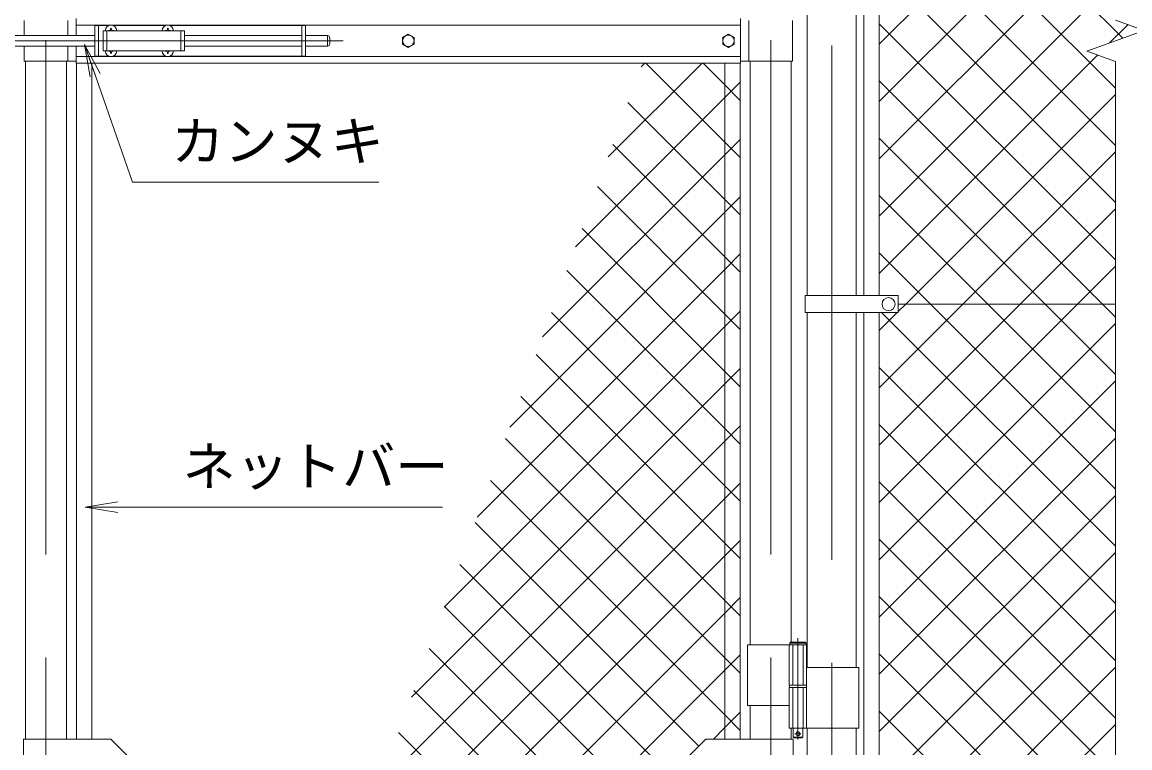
# Model space of a CAD drawing. Units: millimetres, scale not verified. Extents: x -4200 to 4200, y -2970 to 2970.
# Drawn here: x 1243 to 2610, y -236 to 660 of the extents above; entities that cross this region are included whole.
import ezdxf
from ezdxf.enums import TextEntityAlignment as Align

# ---------------------------------------------------------------- set-up
doc = ezdxf.new("R2010")
doc.units = ezdxf.units.MM
doc.header["$LTSCALE"] = 20
doc.linetypes.add('DASHED', pattern=[7.5, 6, -1.5])
doc.linetypes.add('USER1', pattern=[50.8, 31.75, -6.35, 6.35, -6.35])
for name, color, linetype, lineweight in [('0-1_D-STR-TXT', 7, 'Continuous', 9), ('0-2_D-BMK', 2, 'USER1', 13), ('0-3_D-STR1', 1, 'Continuous', 18), ('0-4_D-STR3', 3, 'Continuous', 13), ('0-5_D-STR-DIM', 7, 'Continuous', 9), ('0-6_0', 3, 'Continuous', 18), ('0-7_D-STR2', 7, 'Continuous', 9)]:
    doc.layers.add(name, color=color, linetype=linetype, lineweight=lineweight)
doc.styles.add('ＭＳ ゴシック', font='')
doc.styles.get('ＭＳ ゴシック').set_extended_font_data('MS Gothic')

# ---------------------------------------------------------------- blocks, each defined once
blk = doc.blocks.new('_Open')
at = {"layer": '0-6_0', "color": 7, "lineweight": 9}
blk.add_line((-20, 3.33), (0, 0), dxfattribs=at)
blk.add_lwpolyline([(-20, -3.33), (0, 0), (-20, 0)], dxfattribs=at)

msp = doc.modelspace()

# ---------------------------------------------------------------- linework, layer by layer
at = {"layer": '0-1_D-STR-TXT'}
msp.add_line((1761.81, 60.91), (1323.22, 60.91), dxfattribs=at)
msp.add_lwpolyline([(1683.33, 462.15), (1379.37, 462.15), (1321.01, 630.18)], dxfattribs=at)
at = {"layer": '0-2_D-BMK'}
for p, q in [((1272.71, 1653.33), (1272.71, -385.07)), ((2166.91, 1653.33), (2166.91, -385.07)), ((2242.31, 1646.83), (2242.31, -469.81)), ((1014.84, 636.59), (1639.29, 636.59)), ((2200.47, -100.99), (2200.47, -225.87)), ((2196.85, -218.91), (2204.1, -218.91))]:
    msp.add_line(p, q, dxfattribs=at)
at = {"layer": '0-3_D-STR1'}
for p, q in [((2212.06, 951.09), (2212.06, 322.09)), ((2272.56, 951.09), (2272.56, 322.09)), ((1247.31, 611.59), (1247.31, -225.36)), ((1298.11, 611.59), (1298.11, -225.36)), ((2141.51, 611.59), (2141.51, -108.91)), ((2192.31, 611.59), (2192.31, -105.91)), ((2212.06, 301.09), (2212.06, -136.91)), ((2272.56, 301.09), (2272.56, -136.91)), ((2141.51, -183.91), (2141.51, -225.36)), ((2192.31, -211.91), (2192.31, -225.36)), ((2212.06, -211.91), (2212.06, -274.71)), ((2272.56, -211.91), (2272.56, -274.71))]:
    msp.add_line(p, q, dxfattribs=at)
at = {"layer": '0-4_D-STR3'}
for p, q in [((2281.66, 322.09), (2281.66, 951.09)), ((2300.66, 322.09), (2300.66, 951.09)), ((1245.71, 661.59), (1245.71, 643.09)), ((1299.71, 661.59), (1299.71, 643.09)), ((1309.81, 643.09), (1309.81, 664.09)), ((1309.81, 656.09), (2129.81, 656.09)), ((2129.81, 609.09), (2129.81, 664.09)), ((2139.91, 661.59), (2139.91, 611.59)), ((2193.91, 661.59), (2193.91, 611.59)), ((1152.16, 643.09), (1332.96, 643.09)), ((1332.96, 655.59), (1332.96, 617.59)), ((1332.96, 655.59), (1350.36, 655.59)), ((1337.46, 655.59), (1337.46, 617.59)), ((1343.46, 649.09), (1343.46, 624.09)), ((1343.46, 649.09), (1443.46, 649.09)), ((1351.11, 649.51), (1349.81, 649.49)), ((1349.81, 649.49), (1349.81, 649.09)), ((1352.57, 652.24), (1352.54, 650.95)), ((1352.57, 652.24), (1353.36, 652.24)), ((1353.36, 652.24), (1353.38, 650.95)), ((1355.56, 655.59), (1420.36, 655.59)), ((1421.11, 649.51), (1419.81, 649.49)), ((1419.81, 649.49), (1419.81, 649.09)), ((1422.57, 652.24), (1422.54, 650.95)), ((1422.57, 652.24), (1423.36, 652.24)), ((1423.36, 652.24), (1423.38, 650.95)), ((1424.81, 649.51), (1426.11, 649.49)), ((1425.56, 655.59), (1592.96, 655.59)), ((1426.11, 649.49), (1426.11, 649.09)), ((1443.46, 649.09), (1443.46, 624.09)), ((1443.46, 643.09), (1588.46, 643.09)), ((1588.46, 655.59), (1588.46, 617.59)), ((1592.96, 655.59), (1592.96, 617.59)), ((1592.96, 643.09), (1619.96, 643.09)), ((1619.96, 643.09), (1619.96, 630.09)), ((1152.16, 630.09), (1332.96, 630.09)), ((1245.71, 630.09), (1245.71, 611.59)), ((1299.71, 630.09), (1299.71, 611.59)), ((1309.81, 609.09), (1309.81, 630.09)), ((1443.46, 630.09), (1588.46, 630.09)), ((1592.96, 630.09), (1619.96, 630.09)), ((1622.96, 640.09), (1622.96, 633.09)), ((1309.81, 617.09), (2129.81, 617.09)), ((1332.96, 617.59), (1350.36, 617.59)), ((1343.46, 624.09), (1443.46, 624.09)), ((1349.81, 623.7), (1349.81, 624.09)), ((1351.11, 623.68), (1349.81, 623.7)), ((1352.57, 620.94), (1352.54, 622.24)), ((1352.57, 620.94), (1353.36, 620.94)), ((1353.36, 620.94), (1353.38, 622.24)), ((1354.81, 623.68), (1356.11, 623.7)), ((1355.56, 617.59), (1420.36, 617.59)), ((1356.11, 623.7), (1356.11, 624.09)), ((1419.81, 623.7), (1419.81, 624.09)), ((1421.11, 623.68), (1419.81, 623.7)), ((1422.57, 620.94), (1422.54, 622.24)), ((1422.57, 620.94), (1423.36, 620.94)), ((1423.36, 620.94), (1423.38, 622.24)), ((1424.81, 623.68), (1426.11, 623.7)), ((1425.56, 617.59), (1592.96, 617.59)), ((1426.11, 623.7), (1426.11, 624.09)), ((1245.71, 611.59), (1309.81, 611.59)), ((1309.81, 609.09), (2129.81, 609.09)), ((1310.21, 609.09), (1310.21, -225.36)), ((1329.21, 609.09), (1329.21, -225.36)), ((2110.41, 609.09), (2110.41, -225.36)), ((2129.41, 609.09), (2129.41, -225.36)), ((2193.91, 611.59), (2129.81, 611.59)), ((2209.51, 322.09), (2209.51, 301.09)), ((2209.51, 322.09), (2324.31, 322.09)), ((2324.31, 322.09), (2324.31, 301.09)), ((2209.51, 301.09), (2324.31, 301.09)), ((2281.66, -274.71), (2281.66, 301.09)), ((2300.66, -275.28), (2300.66, 301.09)), ((2592.31, 311.59), (2324.31, 311.59)), ((2138.36, -108.91), (2138.36, -183.91)), ((2138.36, -108.91), (2211.27, -108.91)), ((2189.67, -108.91), (2189.67, -158.91)), ((2210.47, -106.91), (2190.47, -106.91)), ((2191.47, -105.91), (2209.47, -105.91)), ((2210.47, -106.91), (2209.47, -105.91)), ((2210.47, -106.91), (2210.47, -108.91)), ((2211.27, -108.91), (2211.27, -158.91)), ((2211.27, -136.91), (2275.61, -136.91)), ((2275.61, -136.91), (2275.61, -211.91)), ((2189.67, -158.91), (2211.27, -158.91)), ((2189.67, -161.91), (2211.27, -161.91)), ((2189.67, -161.91), (2189.67, -211.91)), ((2189.97, -158.91), (2189.97, -161.91)), ((2189.97, -161.91), (2210.97, -161.91)), ((2210.97, -158.91), (2210.97, -161.91)), ((2211.27, -161.91), (2211.27, -211.91)), ((2138.36, -183.91), (2189.56, -183.91)), ((2189.67, -211.91), (2275.61, -211.91)), ((2194.47, -211.91), (2194.47, -222.91)), ((1245.01, -265.36), (1245.01, -225.36)), ((2195.47, -223.91), (2194.47, -222.91)), ((2194.61, -265.36), (2194.61, -225.36)), ((2195.47, -223.91), (2205.47, -223.91)), ((2205.47, -223.91), (2206.47, -222.91))]:
    msp.add_line(p, q, dxfattribs=at)
at = {"layer": '0-4_D-STR3', "linetype": 'DASHED'}
for p, q in [((1347.96, 649.09), (1347.96, 624.09)), ((1438.96, 649.09), (1438.96, 624.09)), ((2194.17, -108.91), (2194.17, -158.91)), ((2206.77, -108.91), (2206.77, -158.91)), ((2194.17, -161.91), (2194.17, -211.91)), ((2206.77, -161.91), (2206.77, -211.91))]:
    msp.add_line(p, q, dxfattribs=at)
at = {"layer": '0-4_D-STR3'}
for points in [[(1354.81, 649.51), (1356.11, 649.49), (1356.11, 649.09)], [(2191.47, -105.91), (2190.47, -106.91), (2190.47, -108.91)], [(2206.47, -211.91), (2206.47, -222.91), (2194.47, -222.91)], [(1245.01, -225.36), (1352.71, -225.36), (1402.71, -275.36)], [(2194.61, -225.36), (2086.91, -225.36), (2036.91, -275.36)]]:
    msp.add_lwpolyline(points, dxfattribs=at)
for points in [[(1719.81, 644.69), (1712.8, 640.64), (1712.8, 632.54), (1719.81, 628.49), (1726.83, 632.54), (1726.83, 640.64)], [(2114.81, 644.69), (2107.8, 640.64), (2107.8, 632.54), (2114.81, 628.49), (2121.83, 632.54), (2121.83, 640.64)]]:
    msp.add_lwpolyline(points, close=True, dxfattribs=at)
for centre, radius in [((1719.81, 636.59), 7.03), ((2114.81, 636.59), 7.03), ((2312.31, 311.59), 8), ((2200.47, -218.91), 2.5)]:
    msp.add_circle(centre, radius, dxfattribs=at)
for centre, radius, start, end in [((1352.96, 649.09), 7, 0, 180), ((1422.96, 649.09), 7, 0, 180), ((1351.06, 651), 1.49, 270, 0), ((1354.87, 651), 1.49, 180, 270), ((1421.06, 651), 1.49, 270, 0), ((1424.87, 651), 1.49, 180, 270), ((1619.96, 640.09), 3, 0, 90), ((1619.96, 633.09), 3, 270, 0), ((1352.96, 624.09), 7, 180, 0), ((1351.06, 622.19), 1.49, 0, 90), ((1354.87, 622.19), 1.49, 90, 180), ((1422.96, 624.09), 7, 180, 0), ((1421.06, 622.19), 1.49, 0, 90), ((1424.87, 622.19), 1.49, 90, 180)]:
    msp.add_arc(centre, radius, start, end, dxfattribs=at)
at = {"layer": '0-5_D-STR-DIM'}
for p, q in [((2627.55, 649.42), (2592.31, 662.25)), ((2557.07, 623.77), (2627.55, 649.42)), ((2592.31, 610.94), (2557.07, 623.77)), ((2592.31, -481.41), (2592.31, 610.94))]:
    msp.add_line(p, q, dxfattribs=at)
at = {"layer": '0-7_D-STR2'}
for p, q in [((2601.37, 639.89), (2300.66, 940.59)), ((2300.66, 632.35), (2592.31, 924)), ((2592.31, 578.23), (2300.66, 869.88)), ((2300.66, 561.64), (2592.31, 853.29)), ((2592.31, 507.52), (2300.66, 799.17)), ((2300.66, 490.93), (2592.31, 782.58)), ((2592.31, 436.81), (2300.66, 728.46)), ((2300.66, 420.22), (2592.31, 711.87)), ((2592.31, 366.1), (2300.66, 657.75)), ((2585.14, 633.98), (2607.77, 656.62)), ((2300.66, 349.51), (2570.16, 619)), ((1966.45, 493.31), (2082.23, 609.09)), ((2006.91, 604.48), (2011.52, 609.09)), ((2110.41, 511.41), (2012.72, 609.09)), ((2110.41, 582.12), (2083.44, 609.09)), ((2110.41, 566.56), (2129.41, 585.56)), ((2129.41, 563.12), (2110.41, 582.12)), ((2576.11, 311.59), (2300.66, 587.04)), ((1925.98, 382.13), (2110.41, 566.56)), ((2110.41, 440.7), (1990.83, 560.28)), ((2110.41, 369.99), (1971.96, 508.44)), ((2110.41, 495.85), (2129.41, 514.85)), ((2129.41, 492.41), (2110.41, 511.41)), ((2505.4, 311.59), (2300.66, 516.33)), ((1885.52, 270.96), (2110.41, 495.85)), ((2404.17, 311.59), (2592.31, 499.73)), ((2110.41, 299.28), (1953.09, 456.6)), ((2110.41, 425.14), (2129.41, 444.14)), ((2129.41, 421.7), (2110.41, 440.7)), ((2434.69, 311.59), (2300.66, 445.62)), ((1845.05, 159.78), (2110.41, 425.14)), ((2474.88, 311.59), (2592.31, 429.02)), ((2110.41, 228.56), (1934.22, 404.76)), ((2110.41, 354.43), (2129.41, 373.43)), ((2129.41, 350.99), (2110.41, 369.99)), ((2363.98, 311.59), (2300.66, 374.91)), ((2545.59, 311.59), (2592.31, 358.31)), ((1804.59, 48.61), (2110.41, 354.43)), ((2110.41, 157.85), (1915.35, 352.92)), ((2110.41, 87.14), (1896.48, 301.07)), ((2110.41, 283.72), (2129.41, 302.72)), ((2300.66, 208.08), (2404.17, 311.59)), ((2300.66, 137.37), (2474.88, 311.59)), ((2300.66, 66.66), (2545.59, 311.59)), ((2300.66, 278.79), (2322.96, 301.09)), ((2592.31, 12.55), (2303.77, 301.09)), ((2592.31, 83.26), (2363.98, 311.59)), ((2592.31, 153.97), (2434.69, 311.59)), ((2592.31, 224.68), (2505.4, 311.59)), ((2592.31, 295.39), (2576.11, 311.59)), ((2129.41, 280.28), (2110.41, 299.28)), ((2300.66, -4.05), (2592.31, 287.6)), ((1764.13, -62.57), (2110.41, 283.72)), ((2110.41, 16.43), (1877.61, 249.23)), ((2592.31, -58.16), (2300.66, 233.49)), ((2110.41, 213.01), (2129.41, 232.01)), ((2129.41, 209.56), (2110.41, 228.56)), ((1723.66, -173.74), (2110.41, 213.01)), ((2300.66, -74.76), (2592.31, 216.89)), ((2110.41, -54.28), (1858.74, 197.39)), ((2110.41, 142.3), (2129.41, 161.3)), ((2129.41, 138.85), (2110.41, 157.85)), ((2592.31, -128.87), (2300.66, 162.78)), ((1683.2, -284.92), (2110.41, 142.3)), ((2110.41, -124.99), (1839.87, 145.55)), ((2300.66, -145.47), (2592.31, 146.18)), ((2110.41, -195.7), (1821.01, 93.71)), ((2110.41, 71.59), (2129.41, 90.59)), ((2129.41, 68.14), (2110.41, 87.14)), ((2592.31, -199.58), (2300.66, 92.07)), ((1738.42, -300.41), (2110.41, 71.59)), ((2300.66, -216.18), (2592.31, 75.47)), ((2078.13, -234.13), (1802.14, 41.87)), ((2110.41, 0.87), (2129.41, 19.87)), ((2129.41, -2.57), (2110.41, 16.43)), ((2592.31, -270.29), (2300.66, 21.36)), ((1809.13, -300.41), (2110.41, 0.87)), ((2306.57, -280.98), (2592.31, 4.76)), ((2042.78, -269.49), (1783.27, -9.98)), ((2110.41, -69.84), (2129.41, -50.84)), ((2129.41, -73.28), (2110.41, -54.28)), ((2551.71, -300.41), (2300.66, -49.36)), ((2002.99, -300.41), (1764.4, -61.82)), ((2357.86, -300.41), (2592.31, -65.95)), ((1879.84, -300.41), (2110.41, -69.84)), ((1932.28, -300.41), (1745.53, -113.66)), ((2110.41, -140.55), (2129.41, -121.55)), ((2481, -300.41), (2300.66, -120.07)), ((2129.41, -143.99), (2110.41, -124.99)), ((2428.57, -300.41), (2592.31, -136.66)), ((1950.55, -300.41), (2110.41, -140.55)), ((1861.56, -300.41), (1726.66, -165.5)), ((2410.29, -300.41), (2300.66, -190.78)), ((2129.41, -214.7), (2110.41, -195.7)), ((1790.85, -300.41), (1707.79, -217.34)), ((2499.28, -300.41), (2592.31, -207.37))]:
    msp.add_line(p, q, dxfattribs=at)
for points in [[(2324.31, 302.44), (2333.46, 311.59), (2592.31, 570.44)], [(2096.31, -225.36), (2110.41, -211.26), (2129.41, -192.26)]]:
    msp.add_lwpolyline(points, dxfattribs=at)

# ---------------------------------------------------------------- block references
at = {"layer": '0-1_D-STR-TXT', "xscale": 2, "yscale": 2}
for p, rotation in [((1320.35, 632.06), 109.15293), ((1321.22, 60.91), 180)]:
    msp.add_blockref('_Open', p, dxfattribs=dict(at, rotation=rotation))

# ---------------------------------------------------------------- texts
at = {"layer": '0-1_D-STR-TXT', "style": 'ＭＳ ゴシック'}
for s, p in [('カンヌキ', (1427.24, 474.22)), ('ネットバー', (1441.25, 72.86))]:
    msp.add_text(s, height=48.09, dxfattribs=at).set_placement(p, align=Align.BOTTOM_LEFT)

doc.saveas('drawing.dxf')
